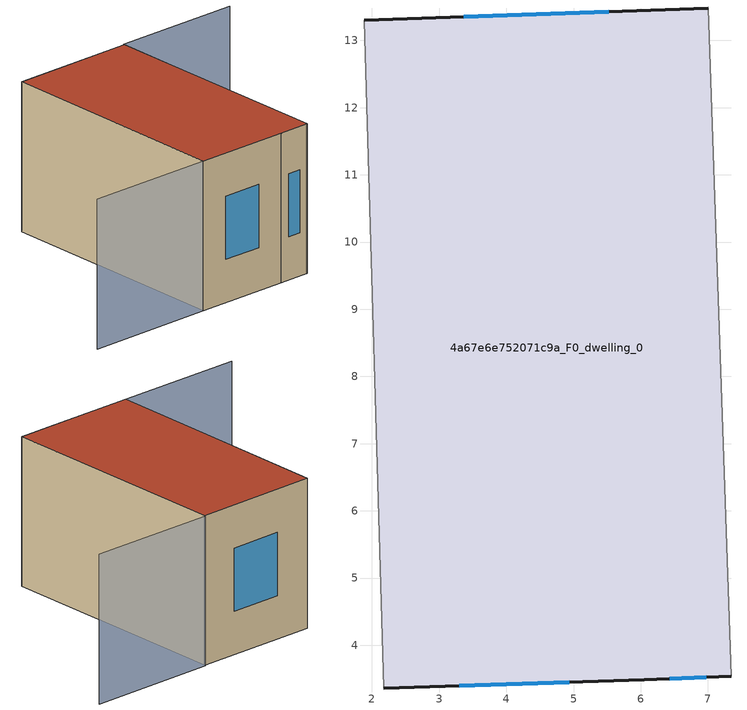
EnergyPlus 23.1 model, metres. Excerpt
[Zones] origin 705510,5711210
4a67e6e752071c9a_F0_dwelling_0
 floor ground (EU_floor_Construction): 7.01,13.48 7.35,3.54 6.06,3.49 2.18,3.36 1.89,13.3 z0
 wall outside (EU_wall_Construction): 2.18,3.36 6.06,3.49 7.35,3.54 / 7.01,13.48 1.89,13.3 z0:6
 wall adiabatic (EU_wall_Construction): 7.35,3.54 7.01,13.48 / 1.89,13.3 2.18,3.36 z0:6
 window (EU_Window_Construction): 6.43,3.5 6.97,3.52 / 3.3,3.4 4.93,3.45 / 5.53,13.43 3.37,13.35 z1.73:4.27
 roof outside (EU_roof_Construction): 7.35,3.54 7.01,13.48 1.89,13.3 2.18,3.36 6.06,3.49 z6
shading: 1.89,13.3 2.18,3.36 / 2.18,3.36 -3.08,3.21 / 7.3,3.5 7.01,13.52 / 7.01,13.52 12.28,13.67 z0:6
[Building]
EU S2 Campaign: North Axis=0; Terrain=City; Solar Distribution=FullExterior
[Site:Location]
London: Latitude=51.5; Longitude=-0.5; Time Zone=0; Elevation=25
[SizingPeriod:WeatherFileDays]
AnnualSizingPeriod: Begin Month=1; Begin Day of Month=1; End Month=12; End Day of Month=31; Day of Week for Start Day=Monday; Use Weather File Daylight Saving Period=No; Use Weather File Rain and Snow Indicators=No
[MATERIAL]
EU_InternalMass_Material: Roughness=MediumRough; Thickness=0.1; Conductivity=1; Density=1800; Specific Heat=900; Thermal Absorptance=0.9; Solar Absorptance=0.7; Visible Absorptance=0.7
[MATERIAL:NOMASS] Roughness=MediumRough; Thermal Absorptance=0.9; Solar Absorptance=0.7; Visible Absorptance=0.7
Name | Thermal Resistance
EU_wall_NoMass | 0.724719
EU_roof_NoMass | 2.98947
EU_floor_NoMass | 2.39157
[WINDOWMATERIAL:SIMPLEGLAZINGSYSTEM]
EU_Window_SimpleGlazing: UFactor=2.63425; Solar Heat Gain Coefficient=0.76; Visible Transmittance=0.76
[CONSTRUCTION]
EU_wall_Construction: EU_wall_NoMass
EU_roof_Construction: EU_roof_NoMass
EU_floor_Construction: EU_floor_NoMass
EU_InternalMass_Construction: EU_InternalMass_Material
EU_Window_Construction: EU_Window_SimpleGlazing
[ZONE]
4a67e6e752071c9a_F0_dwelling_0: Type=1; Multiplier=1; Ceiling Height=autocalculate; Volume=307.238; Floor Area=autocalculate; Part of Total Floor Area=Yes
[INTERNALMASS]
4a67e6e752071c9a_F0_dwelling_0_EU_InternalMass: Construction=EU_InternalMass_Construction; Zone or ZoneList=4a67e6e752071c9a_F0_dwelling_0; Surface Area=51.2063
[OTHEREQUIPMENT]
EU_Step8_InternalGain_4a67e6e752071c9a_F0_dwelling_0_f000: Fuel Type=Electricity; Zone or ZoneList or Space or SpaceList=4a67e6e752071c9a_F0_dwelling_0; Schedule=EU_Step8_GainSchedule_4a67e6e752071c9a_F0_dwelling_0_f000; Design Level Calculation Method=Watts/Area; Power per Zone Floor Area=1; Fraction Latent=0; Fraction Radiant=0; Fraction Lost=0; Carbon Dioxide Generation Rate=0; EndUse Subcategory=EU_Step8_InternalGains
[ZONEVENTILATION:DESIGNFLOWRATE]
EU_ConstantAir_4a67e6e752071c9a_F0_dwelling_0: Zone or ZoneList or Space or SpaceList=4a67e6e752071c9a_F0_dwelling_0; Schedule=EU_AlwaysOn; Design Flow Rate Calculation Method=AirChanges/Hour; Air Changes per Hour=0.418135; Ventilation Type=Natural; Fan Pressure Rise=0; Fan Total Efficiency=1; Constant Term Coefficient=1; Temperature Term Coefficient=0; Velocity Term Coefficient=0; Velocity Squared Term Coefficient=0; Minimum Indoor Temperature=-100; Maximum Indoor Temperature=100; Delta Temperature=-100; Minimum Outdoor Temperature=-100; Maximum Outdoor Temperature=100; Maximum Wind Speed=40
[HVACTEMPLATE:THERMOSTAT]
EU_HeatOnly_4a67e6e752071c9a_F0_dwelling_0: Constant Heating Setpoint=20; Constant Cooling Setpoint=50
[HVACTEMPLATE:ZONE:IDEALLOADSAIRSYSTEM]
4a67e6e752071c9a_F0_dwelling_0: Template Thermostat=EU_HeatOnly_4a67e6e752071c9a_F0_dwelling_0; System Availability Schedule=EU_AlwaysOn; Maximum Heating Supply Air Temperature=50; Minimum Cooling Supply Air Temperature=13; Maximum Heating Supply Air Humidity Ratio=0.0156; Minimum Cooling Supply Air Humidity Ratio=0.0077; Heating Limit=NoLimit; Cooling Limit=NoLimit; Heating Availability Schedule=EU_AlwaysOn; Cooling Availability Schedule=EU_CoolingOff; Dehumidification Control Type=ConstantSensibleHeatRatio; Cooling Sensible Heat Ratio=0.7; Dehumidification Setpoint=60; Humidification Control Type=None; Humidification Setpoint=30; Outdoor Air Method=None; Outdoor Air Flow Rate per Person=0.00944; Outdoor Air Flow Rate per Zone Floor Area=0; Outdoor Air Flow Rate per Zone=0; Demand Controlled Ventilation Type=None; Outdoor Air Economizer Type=NoEconomizer; Heat Recovery Type=None; Sensible Heat Recovery Effectiveness=0.7; Latent Heat Recovery Effectiveness=0.65
[SIZING:ZONE]
4a67e6e752071c9a_F0_dwelling_0: Zone Cooling Design Supply Air Temperature Input Method=SupplyAirTemperature; Zone Cooling Design Supply Air Temperature=13; Zone Heating Design Supply Air Temperature Input Method=SupplyAirTemperature; Zone Heating Design Supply Air Temperature=50; Zone Cooling Design Supply Air Humidity Ratio=0.008; Zone Heating Design Supply Air Humidity Ratio=0.008; Cooling Design Air Flow Method=DesignDay; Cooling Design Air Flow Rate=0; Cooling Minimum Air Flow per Zone Floor Area=0.000762; Cooling Minimum Air Flow=0; Cooling Minimum Air Flow Fraction=0.2; Heating Design Air Flow Method=DesignDay; Heating Design Air Flow Rate=0; Heating Maximum Air Flow per Zone Floor Area=0.002032; Heating Maximum Air Flow=0.141576; Heating Maximum Air Flow Fraction=0.3; Account for Dedicated Outdoor Air System=No; Dedicated Outdoor Air System Control Strategy=NeutralSupplyAir; Dedicated Outdoor Air Low Setpoint Temperature for Design=autosize; Dedicated Outdoor Air High Setpoint Temperature for Design=autosize; Zone Load Sizing Method=Sensible Load Only No Latent Load; Zone Latent Cooling Design Supply Air Humidity Ratio Input Method=HumidityRatioDifference; Zone Cooling Design Supply Air Humidity Ratio Difference=0.005; Zone Latent Heating Design Supply Air Humidity Ratio Input Method=HumidityRatioDifference; Zone Humidification Design Supply Air Humidity Ratio Difference=0.005
[SCHEDULE:CONSTANT]
Name | Hourly Value
EU_AlwaysOn | 1
EU_CoolingOff | 0
[SCHEDULE:FILE]
EU_Step8_GainSchedule_4a67e6e752071c9a_F0_dwelling_0_f000: File=../../schedules/4a67e6e752071c9a/4a67e6e752071c9a_F0_dwelling_0_f000_gain.csv; Column Number=1; Rows to Skip at Top=0; Number of Hours of Data=8760; Column Separator=Comma; Interpolate to Timestep=No; Minutes per Item=60; Adjust Schedule for Daylight Savings=Yes
